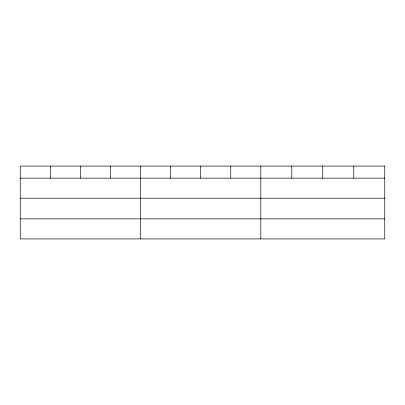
<?xml version="1.0" encoding="UTF-8"?>
<svg xmlns="http://www.w3.org/2000/svg" width="405" height="405" viewBox="0 0 405 405"><rect width="100%" height="100%" fill="white"/><g stroke="black" fill="none" stroke-linecap="round" stroke-linejoin="round"><path stroke-width="0.61" d="M20.25 178.139L384.75 178.139M20.25 198.197L384.75 198.197M20.25 218.862L384.75 218.862M353.767 166.075L353.767 178.139M322.785 166.075L322.785 178.139M291.802 166.075L291.802 178.139M260.82 166.075L260.82 238.925M230.749 166.075L230.749 178.139M200.677 166.075L200.677 178.139M170.606 166.075L170.606 178.139M140.535 166.075L140.535 238.925M110.464 166.075L110.464 178.139M80.392 166.075L80.392 178.139M50.321 166.075L50.321 178.139M384.75 166.075L20.25 166.075L20.25 238.925L384.75 238.925L384.75 166.075"/></g></svg>
